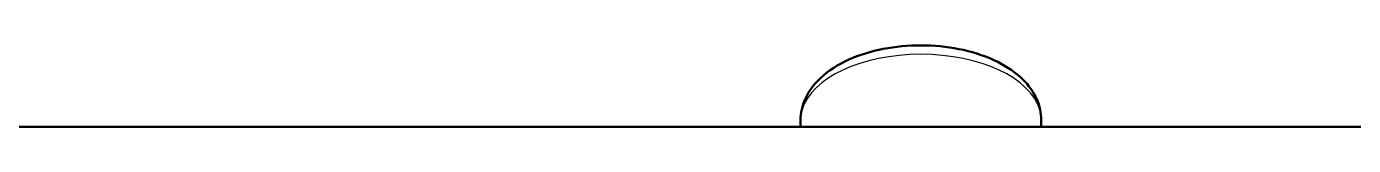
# Model space of a CAD drawing. Header units: millimetres. Extents: x 0 to 420, y 0 to 297.
# Drawn here: x 157.5 to 210, y 232.8 to 236 of the extents above; entities that cross this region are included whole.
import ezdxf

# ---------------------------------------------------------------- set-up
doc = ezdxf.new("R2010")
doc.units = ezdxf.units.MM
doc.header["$LTSCALE"] = 0.75
doc.layers.add('Visible', color=7, linetype='Continuous', lineweight=50)
doc.layers.add('Visible Narrow', color=7, linetype='Continuous', lineweight=25)

msp = doc.modelspace()

# ---------------------------------------------------------------- linework, layer by layer
at = {"layer": 'Visible'}
for p, q in [((287.024, 232.79), (154.329, 232.79)), ((188.123, 233.056), (188.123, 232.79)), ((197.648, 233.056), (197.648, 232.79))]:
    msp.add_line(p, q, dxfattribs=at)
msp.add_open_spline([(197.648, 233.056), (197.648, 233.343), (197.584, 233.63), (197.339, 234.181), (197.15, 234.442), (196.641, 234.947), (196.302, 235.179), (195.514, 235.575), (195.056, 235.733), (194.091, 235.951), (193.586, 236.012), (192.573, 236.036), (192.066, 236), (191.09, 235.835), (190.622, 235.704), (189.761, 235.348), (189.369, 235.122), (188.725, 234.576), (188.466, 234.258), (188.188, 233.63), (188.123, 233.343), (188.123, 233.056)], degree=3, knots=[4.036149, 4.036149, 4.036149, 4.036149, 4.274769, 4.274769, 4.540639, 4.540639, 4.86572, 4.86572, 5.21692, 5.21692, 5.563602, 5.563602, 5.906787, 5.906787, 6.252071, 6.252071, 6.602984, 6.602984, 6.939065, 6.939065, 7.177742, 7.177742, 7.177742, 7.177742], dxfattribs=at)
at = {"layer": 'Visible Narrow'}
msp.add_ellipse((192.886, 233.056), major_axis=(-4.762, 0), ratio=0.54919, start_param=3.298672, end_param=6.126106, dxfattribs=at)

doc.saveas('drawing.dxf')
